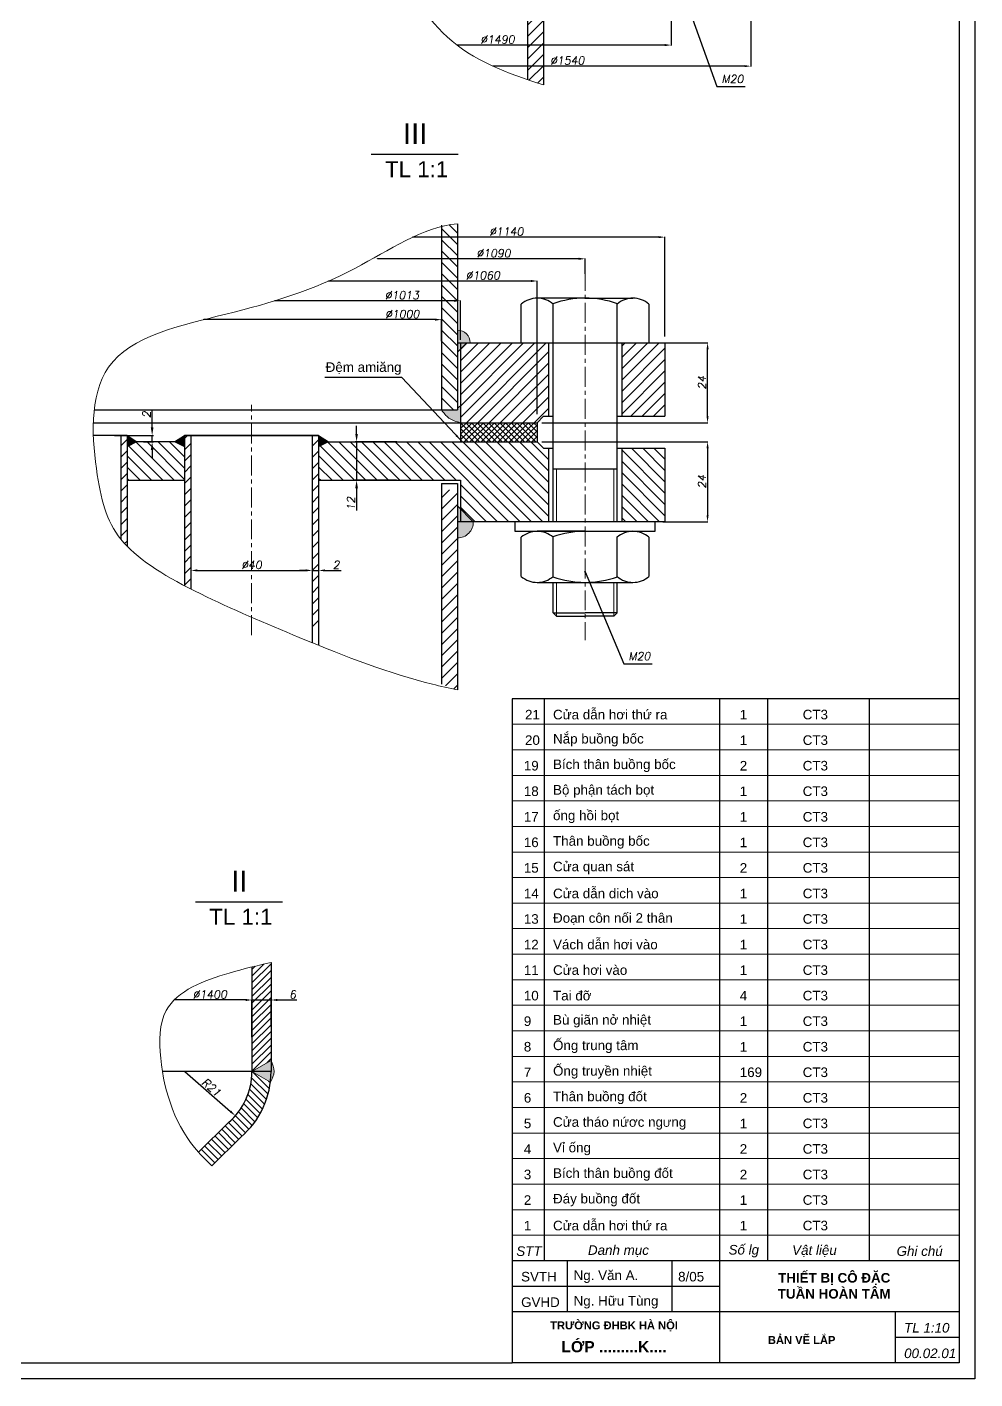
# Model space of a CAD drawing. Header units: inches. Extents: x 285 to 6225, y 0 to 8400.
# Drawn here: x 3255 to 6225, y 0 to 4233 of the extents above; entities that cross this region are included whole.
import ezdxf

# ---------------------------------------------------------------- set-up
doc = ezdxf.new("R2010")
doc.units = ezdxf.units.IN
doc.header["$LTSCALE"] = 50
doc.header["$MEASUREMENT"] = 0
doc.linetypes.add('CENTER', pattern=[2, 1.25, -0.25, 0.25, -0.25])
doc.layers.get('0').update_dxf_attribs({"plot": 0})
for name, color, linetype, lineweight in [('Dam', 2, 'Continuous', 30), ('kthuoc', 3, 'Continuous', 13), ('manh', 4, 'Continuous', 13), ('Net manh', 3, 'Continuous', 13), ('Tam', 1, 'CENTER', 13)]:
    doc.layers.add(name, color=color, linetype=linetype, lineweight=lineweight)
doc.styles.add('chu2.5', font='txt.shx', dxfattribs={"oblique": 10, "height": 25})
doc.styles.add('chu50', font='VnArial.TTF', dxfattribs={"height": 50})
doc.styles.add('chu65', font='VnArial.TTF', dxfattribs={"height": 65})
doc.dimstyles.new('Copy of kichthuoc2.5', dxfattribs={"dimtxt": 25, "dimasz": 25, "dimexe": 4, "dimexo": 0, "dimgap": 5, "dimtad": 1, "dimdec": 0, "dimzin": 0, "dimdsep": 46, "dimtxsty": 'chu2.5', "dimcen": 5, "dimclrd": 256, "dimclre": 256, "dimclrt": 256, "dimadec": 0, "dimazin": 0, "dimtfac": 1, "dimtdec": 0, "dimtmove": 0, "dimatfit": 0, "dimfxl": 1, "dimtolj": 1, "dimtzin": 0, "dimarcsym": 0})
doc.dimstyles.new('kichthuoc2.5', dxfattribs={"dimtxt": 25, "dimasz": 20, "dimexe": 1, "dimexo": 0, "dimgap": 5, "dimtad": 1, "dimtoh": 1, "dimdec": 0, "dimzin": 0, "dimdsep": 46, "dimtxsty": 'chu2.5', "dimcen": 5, "dimclrd": 256, "dimclre": 256, "dimclrt": 256, "dimadec": 0, "dimazin": 0, "dimtfac": 1, "dimtdec": 0, "dimtmove": 0, "dimatfit": 0, "dimfxl": 1, "dimtolj": 1, "dimtzin": 0, "dimarcsym": 0})
pattern_1 = [(45, (-45.742, -318.885), (-17.67767, 17.67767), [])]
pattern_2 = [(135, (-45.742, -318.885), (-17.67767, -17.67767), [])]

# ---------------------------------------------------------------- blocks, each defined once
blk = doc.blocks.new('*D43')
at = {"layer": 'DEFPOINTS', "color": 0}
for p in [(3749.6, 962.7), (3907.5, 824.2)]:
    blk.add_point(p, dxfattribs=at)
at = {"layer": 'kthuoc', "lineweight": -2}
blk.add_line((3749.6, 962.7), (3892.5, 837.4), dxfattribs=at)
at = {"layer": 'kthuoc'}
blk.add_solid([(3894.7, 839.9), (3890.3, 834.9), (3907.5, 824.2)], dxfattribs=at)
at = {"layer": 'kthuoc', "insert": (3832.6, 913.2), "char_height": 25, "attachment_point": 5, "rotation": 318.746, "style": 'chu2.5'}
blk.add_mtext('\\A1;R21', dxfattribs=at)
blk = doc.blocks.new('*D42')
at = {"layer": 'DEFPOINTS', "color": 0}
for p in [(3715.7, 1186.6), (3715.7, 1186.6), (3959.6, 1069.9)]:
    blk.add_point(p, dxfattribs=at)
at = {"layer": 'kthuoc', "lineweight": -2}
for p, q in [((3715.7, 1186.6), (3715.7, 1187.6)), ((3939.6, 1186.6), (3715.7, 1186.6)), ((3959.6, 1069.9), (3959.6, 1187.6))]:
    blk.add_line(p, q, dxfattribs=at)
at = {"layer": 'kthuoc'}
blk.add_solid([(3939.6, 1189.9), (3939.6, 1183.3), (3959.6, 1186.6)], dxfattribs=at)
at = {"layer": 'kthuoc', "insert": (3827.7, 1204.1), "char_height": 25, "attachment_point": 5, "style": 'chu2.5'}
blk.add_mtext('\\A1;%%c1400', dxfattribs=at)
blk = doc.blocks.new('_None')
blk = doc.blocks.new('*D41')
at = {"layer": 'DEFPOINTS', "color": 0}
for p in [(4019.6, 1186.6), (3959.6, 1114.4), (4019.6, 1103.7)]:
    blk.add_point(p, dxfattribs=at)
at = {"layer": 'kthuoc', "lineweight": -2}
for p, q in [((3939.6, 1186.6), (3919.6, 1186.6)), ((3959.6, 1114.4), (3959.6, 1187.6)), ((3959.6, 1186.6), (4019.6, 1186.6)), ((4019.6, 1103.7), (4019.6, 1187.6)), ((4039.6, 1186.6), (4100.6, 1186.6))]:
    blk.add_line(p, q, dxfattribs=at)
at = {"layer": 'kthuoc'}
for points in [[(3939.6, 1189.9), (3939.6, 1183.3), (3959.6, 1186.6)], [(4039.6, 1189.9), (4039.6, 1183.3), (4019.6, 1186.6)]]:
    blk.add_solid(points, dxfattribs=at)
at = {"layer": 'kthuoc', "insert": (4086.9, 1204.1), "char_height": 25, "attachment_point": 5, "style": 'chu2.5'}
blk.add_mtext('\\A1;6', dxfattribs=at)
blk = doc.blocks.new('*D47')
at = {"layer": 'DEFPOINTS', "color": 0}
for p in [(5247.3, 3244.2), (5387.1, 3244.2), (4867.3, 2994.2)]:
    blk.add_point(p, dxfattribs=at)
at = {"layer": 'kthuoc', "lineweight": -2}
for p, q in [((5247.3, 3244.2), (5388.1, 3244.2)), ((5387.1, 3014.2), (5387.1, 3224.2)), ((4867.3, 2994.2), (5388.1, 2994.2))]:
    blk.add_line(p, q, dxfattribs=at)
at = {"layer": 'kthuoc'}
for points in [[(5383.7, 3224.2), (5390.4, 3224.2), (5387.1, 3244.2)], [(5383.7, 3014.2), (5390.4, 3014.2), (5387.1, 2994.2)]]:
    blk.add_solid(points, dxfattribs=at)
at = {"layer": 'kthuoc', "insert": (5369.6, 3119.2), "char_height": 25, "attachment_point": 5, "rotation": 90, "style": 'chu2.5'}
blk.add_mtext('\\A1;24', dxfattribs=at)
blk = doc.blocks.new('*D48')
at = {"layer": 'DEFPOINTS', "color": 0}
for p in [(4148.3, 2550.1), (4168.3, 2551.6), (4168.3, 2531.6)]:
    blk.add_point(p, dxfattribs=at)
at = {"layer": 'kthuoc', "lineweight": -2}
for p, q in [((4148.3, 2550.1), (4148.3, 2530.6)), ((4168.3, 2551.6), (4168.3, 2530.6)), ((4128.3, 2531.6), (4108.3, 2531.6)), ((4148.3, 2531.6), (4168.3, 2531.6)), ((4188.3, 2531.6), (4238.6, 2531.6))]:
    blk.add_line(p, q, dxfattribs=at)
at = {"layer": 'kthuoc'}
for points in [[(4128.3, 2534.9), (4128.3, 2528.3), (4148.3, 2531.6)], [(4188.3, 2534.9), (4188.3, 2528.3), (4168.3, 2531.6)]]:
    blk.add_solid(points, dxfattribs=at)
at = {"layer": 'kthuoc', "insert": (4223.4, 2549.1), "char_height": 25, "attachment_point": 5, "style": 'chu2.5'}
blk.add_mtext('\\A1;2', dxfattribs=at)
blk = doc.blocks.new('*D49')
at = {"layer": 'DEFPOINTS', "color": 0}
for p in [(4413.4, 2934.2), (4287.4, 2814.2), (4412.4, 2814.2)]:
    blk.add_point(p, dxfattribs=at)
at = {"layer": 'kthuoc', "lineweight": -2}
for p, q in [((4287.4, 2959.2), (4287.4, 2984.2)), ((4413.4, 2934.2), (4283.4, 2934.2)), ((4287.4, 2934.2), (4287.4, 2814.2)), ((4412.4, 2814.2), (4283.4, 2814.2)), ((4287.4, 2789.2), (4287.4, 2719))]:
    blk.add_line(p, q, dxfattribs=at)
at = {"layer": 'kthuoc'}
for points in [[(4283.2, 2959.2), (4291.5, 2959.2), (4287.4, 2934.2)], [(4283.2, 2789.2), (4291.5, 2789.2), (4287.4, 2814.2)]]:
    blk.add_solid(points, dxfattribs=at)
at = {"layer": 'kthuoc', "insert": (4269.9, 2740.7), "char_height": 25, "attachment_point": 5, "rotation": 90, "style": 'chu2.5'}
blk.add_mtext('\\A1;12', dxfattribs=at)
blk = doc.blocks.new('*D57')
at = {"layer": 'DEFPOINTS', "color": 0}
for p in [(3529.4, 2954.2), (3619.5, 2934.2), (3646.9, 2934.2)]:
    blk.add_point(p, dxfattribs=at)
at = {"layer": 'kthuoc', "lineweight": -2}
for p, q in [((3646.9, 2979.2), (3646.9, 3034.5)), ((3529.4, 2954.2), (3650.9, 2954.2)), ((3619.5, 2934.2), (3650.9, 2934.2)), ((3646.9, 2934.2), (3646.9, 2954.2)), ((3646.9, 2909.2), (3646.9, 2884.2))]:
    blk.add_line(p, q, dxfattribs=at)
at = {"layer": 'kthuoc'}
for points in [[(3642.7, 2979.2), (3651, 2979.2), (3646.9, 2954.2)], [(3642.7, 2909.2), (3651, 2909.2), (3646.9, 2934.2)]]:
    blk.add_solid(points, dxfattribs=at)
at = {"layer": 'kthuoc', "insert": (3629.4, 3019.3), "char_height": 25, "attachment_point": 5, "rotation": 90, "style": 'chu2.5'}
blk.add_mtext('\\A1;2', dxfattribs=at)
blk = doc.blocks.new('*D50')
at = {"layer": 'DEFPOINTS', "color": 0}
for p in [(3768.3, 2667.6), (4148.3, 2642.6), (4148.3, 2531.6)]:
    blk.add_point(p, dxfattribs=at)
at = {"layer": 'kthuoc', "lineweight": -2}
for p, q in [((3768.3, 2667.6), (3768.3, 2530.6)), ((4148.3, 2642.6), (4148.3, 2530.6)), ((3788.3, 2531.6), (4128.3, 2531.6))]:
    blk.add_line(p, q, dxfattribs=at)
at = {"layer": 'kthuoc'}
for points in [[(3788.3, 2535), (3788.3, 2528.3), (3768.3, 2531.6)], [(4128.3, 2535), (4128.3, 2528.3), (4148.3, 2531.6)]]:
    blk.add_solid(points, dxfattribs=at)
at = {"layer": 'kthuoc', "insert": (3958.3, 2549.1), "char_height": 25, "attachment_point": 5, "style": 'chu2.5'}
blk.add_mtext('\\A1;%%c40', dxfattribs=at)
blk = doc.blocks.new('*D51')
at = {"layer": 'DEFPOINTS', "color": 0}
for p in [(4199.8, 3437.9), (4199.8, 3437.9), (4853.4, 3021.1)]:
    blk.add_point(p, dxfattribs=at)
at = {"layer": 'kthuoc', "lineweight": -2}
for p, q in [((4199.8, 3437.9), (4199.8, 3438.9)), ((4833.4, 3437.9), (4199.8, 3437.9)), ((4853.4, 3021.1), (4853.4, 3438.9))]:
    blk.add_line(p, q, dxfattribs=at)
at = {"layer": 'kthuoc'}
blk.add_solid([(4833.4, 3441.2), (4833.4, 3434.5), (4853.4, 3437.9)], dxfattribs=at)
at = {"layer": 'kthuoc', "insert": (4683, 3455.4), "char_height": 25, "attachment_point": 5, "style": 'chu2.5'}
blk.add_mtext('\\A1;{\\Ftxt.shx|c1;%%c}1060', dxfattribs=at)
blk = doc.blocks.new('*D52')
at = {"layer": 'DEFPOINTS', "color": 0}
for p in [(4867.3, 2934.2), (5247.3, 2684.2), (5387.1, 2684.2)]:
    blk.add_point(p, dxfattribs=at)
at = {"layer": 'kthuoc', "lineweight": -2}
for p, q in [((4867.3, 2934.2), (5388.1, 2934.2)), ((5387.1, 2914.2), (5387.1, 2704.2)), ((5247.3, 2684.2), (5388.1, 2684.2))]:
    blk.add_line(p, q, dxfattribs=at)
at = {"layer": 'kthuoc'}
for points in [[(5383.7, 2914.2), (5390.4, 2914.2), (5387.1, 2934.2)], [(5383.7, 2704.2), (5390.4, 2704.2), (5387.1, 2684.2)]]:
    blk.add_solid(points, dxfattribs=at)
at = {"layer": 'kthuoc', "insert": (5369.6, 2809.2), "char_height": 25, "attachment_point": 5, "rotation": 90, "style": 'chu2.5'}
blk.add_mtext('\\A1;24', dxfattribs=at)
blk = doc.blocks.new('*D53')
at = {"layer": 'DEFPOINTS', "color": 0}
for p in [(4463.7, 3575.3), (4463.7, 3575.3), (5253.4, 3264.2)]:
    blk.add_point(p, dxfattribs=at)
at = {"layer": 'kthuoc', "lineweight": -2}
for p, q in [((4463.7, 3575.3), (4463.7, 3576.3)), ((5233.4, 3575.3), (4463.7, 3575.3)), ((5253.4, 3264.2), (5253.4, 3576.3))]:
    blk.add_line(p, q, dxfattribs=at)
at = {"layer": 'kthuoc'}
blk.add_solid([(5233.4, 3578.6), (5233.4, 3572), (5253.4, 3575.3)], dxfattribs=at)
at = {"layer": 'kthuoc', "insert": (4756.7, 3592.8), "char_height": 25, "attachment_point": 5, "style": 'chu2.5'}
blk.add_mtext('\\A1;{\\Ftxt.shx|c1;%%c}1140', dxfattribs=at)
blk = doc.blocks.new('*D54')
at = {"layer": 'DEFPOINTS', "color": 0}
for p in [(4352.8, 3507.4), (4352.8, 3507.4), (5003.4, 3460.2)]:
    blk.add_point(p, dxfattribs=at)
at = {"layer": 'kthuoc', "lineweight": -2}
for p, q in [((4352.8, 3507.4), (4352.8, 3508.4)), ((4983.4, 3507.4), (4352.8, 3507.4)), ((5003.4, 3460.2), (5003.4, 3508.4))]:
    blk.add_line(p, q, dxfattribs=at)
at = {"layer": 'kthuoc'}
blk.add_solid([(4983.4, 3510.8), (4983.4, 3504.1), (5003.4, 3507.4)], dxfattribs=at)
at = {"layer": 'kthuoc', "insert": (4716.7, 3524.9), "char_height": 25, "attachment_point": 5, "style": 'chu2.5'}
blk.add_mtext('\\A1;{\\Ftxt.shx|c1;%%c}1090', dxfattribs=at)
blk = doc.blocks.new('*D55')
at = {"layer": 'DEFPOINTS', "color": 0}
for p in [(4031.7, 3375.9), (4031.7, 3375.9), (4613, 3254.2)]:
    blk.add_point(p, dxfattribs=at)
at = {"layer": 'kthuoc', "lineweight": -2}
for p, q in [((4031.7, 3375.9), (4031.7, 3376.9)), ((4593, 3375.9), (4031.7, 3375.9)), ((4613, 3254.2), (4613, 3376.9))]:
    blk.add_line(p, q, dxfattribs=at)
at = {"layer": 'kthuoc'}
blk.add_solid([(4593, 3379.2), (4593, 3372.5), (4613, 3375.9)], dxfattribs=at)
at = {"layer": 'kthuoc', "insert": (4429.7, 3393.4), "char_height": 25, "attachment_point": 5, "style": 'chu2.5'}
blk.add_mtext('\\A1;{\\Ftxt.shx|c1;%%c}1013', dxfattribs=at)
blk = doc.blocks.new('*D56')
at = {"layer": 'DEFPOINTS', "color": 0}
for p in [(3808.4, 3316.9), (3808.4, 3316.9), (4553.4, 3249.1)]:
    blk.add_point(p, dxfattribs=at)
at = {"layer": 'kthuoc', "lineweight": -2}
for p, q in [((3808.4, 3316.9), (3808.4, 3317.9)), ((4533.4, 3316.9), (3808.4, 3316.9)), ((4553.4, 3249.1), (4553.4, 3317.9))]:
    blk.add_line(p, q, dxfattribs=at)
at = {"layer": 'kthuoc'}
blk.add_solid([(4533.4, 3320.2), (4533.4, 3313.6), (4553.4, 3316.9)], dxfattribs=at)
at = {"layer": 'kthuoc', "insert": (4430.7, 3334.4), "char_height": 25, "attachment_point": 5, "style": 'chu2.5'}
blk.add_mtext('\\A1;{\\Ftxt.shx|c1;%%c}1000', dxfattribs=at)
blk = doc.blocks.new('*D67')
at = {"layer": 'DEFPOINTS', "color": 0}
for p in [(5522.9, 4628.3), (4714.5, 4110.7), (4714.5, 4110.7)]:
    blk.add_point(p, dxfattribs=at)
at = {"layer": 'kthuoc', "lineweight": -2}
for p, q in [((5522.9, 4628.3), (5522.9, 4109.7)), ((4714.5, 4110.7), (4714.5, 4111.7)), ((5502.9, 4110.7), (4714.5, 4110.7))]:
    blk.add_line(p, q, dxfattribs=at)
at = {"layer": 'kthuoc'}
blk.add_solid([(5502.9, 4114), (5502.9, 4107.4), (5522.9, 4110.7)], dxfattribs=at)
at = {"layer": 'kthuoc', "insert": (4947.6, 4128.2), "char_height": 25, "attachment_point": 5, "style": 'chu2.5'}
blk.add_mtext('\\A1;%%c1540', dxfattribs=at)
blk = doc.blocks.new('*D66')
at = {"layer": 'DEFPOINTS', "color": 0}
for p in [(5272.9, 4377.1), (4602.1, 4176.6), (4602.1, 4176.6)]:
    blk.add_point(p, dxfattribs=at)
at = {"layer": 'kthuoc', "lineweight": -2}
for p, q in [((5272.9, 4377.1), (5272.9, 4175.6)), ((4602.1, 4176.6), (4602.1, 4175.6)), ((5252.9, 4176.6), (4602.1, 4176.6))]:
    blk.add_line(p, q, dxfattribs=at)
at = {"layer": 'kthuoc'}
blk.add_solid([(5252.9, 4180), (5252.9, 4173.3), (5272.9, 4176.6)], dxfattribs=at)
at = {"layer": 'kthuoc', "insert": (4729.1, 4194.1), "char_height": 25, "attachment_point": 5, "style": 'chu2.5'}
blk.add_mtext('\\A1;{\\Ftxt.shx|c1;%%c}1490', dxfattribs=at)

msp = doc.modelspace()

# ---------------------------------------------------------------- hatches: boundary and pattern name
at = {"layer": 'kthuoc'}
h = msp.add_hatch(dxfattribs=at)
h.set_pattern_fill('ANSI31', color=256, scale=200, style=0)
h.set_pattern_definition([(45, (-4905.589, -186.43), (-17.67767, 17.67767), [])])
edge = h.paths.add_edge_path()
edge.add_line((4872.9, 4908.3), (4822.9, 4908.3))
edge.add_line((4822.9, 4908.3), (4822.9, 4068.1))
edge.add_spline(control_points=[(4822.9, 4068.1), (4839.4, 4062.5), (4856.1, 4057.1), (4872.9, 4051.8)], knot_values=[1942.848161, 1942.848161, 1942.848161, 1942.848161, 1993.374157, 1993.374157, 1993.374157, 1993.374157], degree=3, periodic=0)
edge.add_line((4872.9, 4051.8), (4872.9, 4908.3))
h = msp.add_hatch(dxfattribs=at)
h.set_pattern_fill('ANSI31', color=256, scale=200, angle=90, style=0)
h.set_pattern_definition(pattern_2)
edge = h.paths.add_edge_path()
edge.add_line((4553.4, 3034.2), (4603.4, 3034.2))
edge.add_line((4603.4, 3034.2), (4603.4, 3617.4))
edge.add_spline(control_points=[(4603.4, 3617.4), (4586.7, 3615.9), (4570, 3612.8), (4553.4, 3608.5)], knot_values=[2879.187716, 2879.187716, 2879.187716, 2879.187716, 2928.938531, 2928.938531, 2928.938531, 2928.938531], degree=3, periodic=0)
edge.add_line((4553.4, 3608.5), (4553.4, 3034.2))
h = msp.add_hatch(color=256, dxfattribs=at)
h.paths.add_polyline_path([(4613, 3244.2), (4613, 3224.9), (4633, 3244.2)])
h.paths.add_polyline_path([(4613, 3244.2), (4603.4, 3244.2), (4603.4, 3215.5), (4613, 3224.9)])
h.paths.add_polyline_path([(4643.4, 3244.2, 0.414214), (4603.4, 3284.2), (4603.4, 3244.2)])
h = msp.add_hatch(dxfattribs=at)
h.set_pattern_fill('ANSI31', color=256, scale=200, style=0)
h.set_pattern_definition([(45, (-2846.863, -1974.019), (-17.67767, 17.67767), [])])
h.paths.add_polyline_path([(4853.4, 2994.2), (4873.4, 3014.2), (4888.4, 3014.2), (4888.4, 3244.2), (4633, 3244.2), (4613, 3224.9), (4613, 2994.2)])
h.paths.add_polyline_path([(5118.4, 3014.2), (5253.4, 3014.2), (5253.4, 3244.2), (5118.4, 3244.2)])
h = msp.add_hatch(color=256, dxfattribs=at)
edge = h.paths.add_edge_path()
edge.add_line((4613, 3047.3), (4603.4, 3039.5))
edge.add_line((4603.4, 3039.5), (4603.4, 3034.2))
edge.add_line((4603.4, 3034.2), (4553.4, 3034.2))
edge.add_spline(control_points=[(4553.4, 3034.2), (4560.3, 3024.8), (4575.4, 3004.5), (4599.9, 2997.8), (4613, 2994.2)], knot_values=[0, 0, 0, 0, 34.094787, 73.730614, 73.730614, 73.730614, 73.730614], degree=3, periodic=0)
edge.add_line((4613, 2994.2), (4613, 3047.3))
h = msp.add_hatch(dxfattribs=at)
h.set_pattern_fill('ANSI37', color=256, scale=100, angle=90, style=0)
h.set_pattern_definition([(135, (-2846.863, -1974.019), (-8.838835, -8.838835), []), (225, (-2846.863, -1974.019), (8.838835, -8.838835), [])])
h.paths.add_polyline_path([(4853.4, 2934.2), (4853.4, 2994.2), (4613, 2994.2), (4613, 2934.2)])
h = msp.add_hatch(dxfattribs=at)
h.set_pattern_fill('ANSI31', color=256, scale=200, style=0)
h.set_pattern_definition(pattern_1)
edge = h.paths.add_edge_path()
edge.add_line((3568.3, 2954.2), (3548.3, 2954.2))
edge.add_line((3548.3, 2954.2), (3548.3, 2630.2))
edge.add_spline(control_points=[(3548.3, 2630.2), (3551.4, 2626.2), (3557.8, 2618.5), (3564.8, 2611), (3568.3, 2607.4)], knot_values=[1084.948498, 1084.948498, 1084.948498, 1084.948498, 1106.621735, 1126.841571, 1126.841571, 1126.841571, 1126.841571], degree=3, periodic=0)
edge.add_line((3568.3, 2607.4), (3568.3, 2954.2))
h = msp.add_hatch(color=256, dxfattribs=at)
h.paths.add_polyline_path([(3568.3, 2954.2), (3568.3, 2934.2), (3599.4, 2934.2)])
h.paths.add_polyline_path([(3599.4, 2934.2), (3568.3, 2934.2), (3568.3, 2918.9)])
h = msp.add_hatch(dxfattribs=at)
h.set_pattern_fill('ANSI31', color=256, scale=200, angle=90, style=0)
h.set_pattern_definition(pattern_2)
h.paths.add_polyline_path([(3568.3, 2934.2), (3568.3, 2814.2), (3748.3, 2814.2), (3748.3, 2934.2)])
h.paths.add_polyline_path([(4183.4, 2934.2), (4168.3, 2934.2), (4168.3, 2814.2), (4613, 2814.2), (4613, 2724.2), (4653, 2684.2), (4888.4, 2684.2), (4888.4, 2914.2), (4873.4, 2914.2), (4853.4, 2934.2)])
h = msp.add_hatch(color=256, dxfattribs=at)
h.paths.add_polyline_path([(3748.3, 2954.2), (3748.3, 2934.2), (3717.1, 2934.2)])
h.paths.add_polyline_path([(3717.1, 2934.2), (3748.3, 2934.2), (3748.3, 2918.9)])
h = msp.add_hatch(dxfattribs=at)
h.set_pattern_fill('ANSI31', color=256, scale=200, style=0)
h.set_pattern_definition(pattern_1)
edge = h.paths.add_edge_path()
edge.add_line((3768.3, 2954.2), (3748.3, 2954.2))
edge.add_line((3748.3, 2954.2), (3748.3, 2483.8))
edge.add_spline(control_points=[(3748.3, 2483.8), (3754.8, 2480.3), (3761.5, 2476.9), (3768.3, 2473.4)], knot_values=[816.026543, 816.026543, 816.026543, 816.026543, 837.484955, 837.484955, 837.484955, 837.484955], degree=3, periodic=0)
edge.add_line((3768.3, 2473.4), (3768.3, 2954.2))
h = msp.add_hatch(dxfattribs=at)
h.set_pattern_fill('ANSI31', color=256, scale=200, style=0)
h.set_pattern_definition(pattern_1)
h.paths.add_polyline_path([(4168.3, 2954.2), (4148.3, 2954.2), (4148.3, 2349.6, 0.011191), (4168.3, 2358.6)])
h = msp.add_hatch(color=256, dxfattribs=at)
h.paths.add_polyline_path([(4168.3, 2954.2), (4168.3, 2934.2), (4199.4, 2934.2)])
h.paths.add_polyline_path([(4199.4, 2934.2), (4168.3, 2934.2), (4168.3, 2918.9)])
h = msp.add_hatch(dxfattribs=at)
h.set_pattern_fill('ANSI31', color=256, scale=200, angle=90, style=0)
h.set_pattern_definition([(135, (-2846.863, -298.225), (-17.67767, -17.67767), [])])
h.paths.add_polyline_path([(5253.4, 2914.2), (5118.4, 2914.2), (5118.4, 2684.2), (5233.4, 2684.2), (5253.4, 2684.2)])
h = msp.add_hatch(dxfattribs=at)
h.set_pattern_fill('ANSI31', color=256, scale=200, style=0)
h.set_pattern_definition([(45, (-5263.934, -376.36), (-17.67767, 17.67767), [])])
edge = h.paths.add_edge_path()
edge.add_line((4603.4, 2784.2), (4553.4, 2784.2))
edge.add_line((4553.4, 2784.2), (4553.4, 2175.6))
edge.add_spline(control_points=[(4553.4, 2175.6), (4569, 2168), (4585.8, 2162.2), (4603.4, 2157.6)], knot_values=[1508.652346, 1508.652346, 1508.652346, 1508.652346, 1563.691135, 1563.691135, 1563.691135, 1563.691135], degree=3, periodic=0)
edge.add_line((4603.4, 2157.6), (4603.4, 2784.2))
h.paths.add_polyline_path([(4568, 2365.9), (4680.5, 2365.9), (4680.5, 2328.4), (4568, 2328.4)], flags=9)
h = msp.add_hatch(color=256, dxfattribs=at)
h.paths.add_polyline_path([(4603.4, 2684.2), (4603.4, 2633.4, 0.420337), (4653, 2684.2)])
h.paths.add_polyline_path([(4603.4, 2684.2), (4653, 2684.2), (4603.4, 2733.9)])
h = msp.add_hatch(dxfattribs=at)
h.set_pattern_fill('ANSI31', color=256, scale=120, style=0)
h.set_pattern_definition([(45, (-3497.34, -5410.855), (-10.606602, 10.606602), [])])
edge = h.paths.add_edge_path()
edge.add_line((3959.6, 962.7), (4019.6, 997.3))
edge.add_line((4019.6, 997.3), (4019.6, 1304.4))
edge.add_spline(control_points=[(4019.6, 1304.4), (3999.8, 1299.9), (3979.9, 1295.2), (3959.6, 1290.1)], knot_values=[828.635396, 828.635396, 828.635396, 828.635396, 890.994071, 890.994071, 890.994071, 890.994071], degree=3, periodic=0)
edge.add_line((3959.6, 1290.1), (3959.6, 962.7))
h = msp.add_hatch(color=256, dxfattribs=at)
h.paths.add_polyline_path([(4019.6, 962.7), (4019.6, 997.3), (3959.6, 962.7)])
h.paths.add_polyline_path([(4017.5, 929.2, 0.031053), (4019.6, 962.7), (3959.6, 962.7)])
edge = h.paths.add_edge_path()
edge.add_spline(control_points=[(4017.5, 929.2), (4023, 940.3), (4034.1, 962.7), (4024.5, 985.7), (4019.6, 997.3)], knot_values=[0, 0, 0, 0, 35.317919, 71.180938, 71.180938, 71.180938, 71.180938], degree=3, periodic=0)
edge.add_line((4019.6, 997.3), (4019.6, 962.7))
edge.add_arc((3749.6, 962.7), 270, 352.8854, 360, ccw=False)
h = msp.add_hatch(dxfattribs=at)
h.set_pattern_fill('ANSI31', color=256, scale=120, angle=90, style=0)
h.set_pattern_definition([(135, (-3497.34, -5410.855), (-10.606602, -10.606602), [])])
edge = h.paths.add_edge_path()
edge.add_line((4017.5, 929.2), (3959.6, 962.7))
edge.add_arc((3749.6, 962.7), 210, -49.5454, 0, ccw=False)
edge.add_line((3885.9, 802.9), (3792.3, 709.8))
edge.add_spline(control_points=[(3792.3, 709.8), (3805.5, 695.1), (3820, 681.3), (3834.4, 667.4)], knot_values=[0, 0, 0, 0, 59.765098, 59.765098, 59.765098, 59.765098], degree=3, periodic=0)
edge.add_line((3834.4, 667.4), (3924.8, 757.2))
edge.add_arc((3749.6, 962.7), 270, 310.4546, 352.8854)

# ---------------------------------------------------------------- linework, layer by layer
msp.add_lwpolyline([(284.9, 0), (284.9, 8400), (6224.9, 8400), (6224.9, 0), (284.9, 0)], close=True)
at = {"layer": 'Dam'}
for p, q in [((6174.9, 8350), (6174.9, 50)), ((4822.9, 4908.3), (4822.9, 4068.1)), ((4872.9, 4908.3), (4872.9, 4051.8)), ((4332.8, 3834.9), (4605.4, 3834.9)), ((4346.8, 3834.9), (4487.7, 3834.9)), ((4553.4, 3612.6), (4553.4, 3034.2)), ((4603.4, 3617.4), (4603.4, 3034.2)), ((4803.4, 3244.2), (4803.4, 3365.5)), ((5003.4, 3384.2), (4853.4, 3384.2)), ((4903.4, 3244.2), (4903.4, 3367)), ((5003.4, 3384.2), (5153.4, 3384.2)), ((5103.4, 3244.2), (5103.4, 3367)), ((5203.4, 3365.5), (5203.4, 3244.2)), ((4603.4, 3244.2), (5253.4, 3244.2)), ((4633, 3244.2), (4603.4, 3215.5)), ((4613, 3244.2), (4613, 2934.2)), ((4888.4, 3244.2), (4888.4, 3014.2)), ((4903.4, 2684.2), (4903.4, 3244.2)), ((5103.4, 2684.2), (5103.4, 3244.2)), ((5118.4, 3244.2), (5118.4, 3014.2)), ((5253.4, 3244.2), (5253.4, 3014.2)), ((3465.6, 3034.2), (4603.4, 3034.2)), ((4853.4, 2994.2), (4873.4, 3014.2)), ((4873.4, 3014.2), (4903.4, 3014.2)), ((5103.4, 3014.2), (5253.4, 3014.2)), ((3462.8, 2994.2), (4408.1, 2994.2)), ((4194, 2994.2), (4853.4, 2994.2)), ((4853.4, 2994.2), (4853.4, 2934.2)), ((3568.3, 2954.2), (3462.5, 2954.2)), ((3548.3, 2954.2), (3548.3, 2630.2)), ((3568.3, 2954.2), (3568.3, 2607.4)), ((3748.3, 2934.2), (3568.3, 2934.2)), ((4168.3, 2954.2), (3748.3, 2954.2)), ((3748.3, 2954.2), (3748.3, 2483.8)), ((3748.3, 2954.2), (4168.3, 2954.2)), ((3768.3, 2954.2), (3768.3, 2473.4)), ((4148.3, 2954.2), (4148.3, 2305.4)), ((4168.3, 2954.2), (4168.3, 2297.2)), ((4168.3, 2954.2), (4168.3, 2358.6)), ((4168.3, 2934.2), (4348.3, 2934.2)), ((4183.4, 2934.2), (4853.4, 2934.2)), ((4853.4, 2934.2), (4873.4, 2914.2)), ((4873.4, 2914.2), (4903.4, 2914.2)), ((4888.4, 2914.2), (4888.4, 2684.2)), ((5103.4, 2914.2), (5253.4, 2914.2)), ((5118.4, 2914.2), (5118.4, 2684.2)), ((5253.4, 2914.2), (5253.4, 2684.2)), ((5103.4, 2848.7), (4903.4, 2848.7)), ((3568.3, 2814.2), (3748.3, 2814.2)), ((4168.3, 2814.2), (4613, 2814.2)), ((4553.4, 2804.2), (4603.4, 2804.2)), ((4553.4, 2804.2), (4553.4, 2175.6)), ((4603.4, 2804.2), (4603.4, 2157.6)), ((4613, 2814.2), (4613, 2684.8)), ((4653, 2684.2), (4603.4, 2733.9)), ((5253.4, 2684.2), (4603.4, 2684.2)), ((4803.4, 2512.8), (4803.4, 2635.5)), ((5003.4, 2654.2), (4853.4, 2654.2)), ((4903.4, 2511.3), (4903.4, 2637)), ((5003.4, 2654.2), (5153.4, 2654.2)), ((5103.4, 2511.3), (5103.4, 2637)), ((5203.4, 2635.5), (5203.4, 2512.8)), ((4853.4, 2494.2), (5153.4, 2494.2)), ((4903.4, 2398.7), (4903.4, 2494.2)), ((5103.4, 2398.7), (5103.4, 2494.2)), ((4903.4, 2398.7), (4913.4, 2388.7)), ((4903.4, 2398.7), (5003.4, 2398.7)), ((4913.4, 2388.7), (5003.4, 2388.7)), ((5103.4, 2398.7), (5003.4, 2398.7)), ((5093.4, 2388.7), (5003.4, 2388.7)), ((5103.4, 2398.7), (5093.4, 2388.7)), ((4774.9, 2130), (4774.9, 50)), ((6174.9, 2130), (4774.9, 2130)), ((4874.9, 2130), (4874.9, 370)), ((5424.9, 2130), (5424.9, 50)), ((5574.9, 2130), (5574.9, 370)), ((5892.9, 2130), (5892.9, 370)), ((3782.2, 1494.2), (4054.8, 1494.2)), ((3796.2, 1494.2), (3937.1, 1494.2)), ((3959.6, 1290.1), (3959.6, 962.7)), ((4019.6, 1304.4), (4019.6, 962.7)), ((3959.6, 1128.3), (3959.6, 962.7)), ((4019.6, 962.7), (3679.2, 962.7)), ((3792.3, 709.8), (3885.9, 802.9)), ((3834.4, 667.4), (3924.8, 757.2)), ((6174.9, 370), (4774.9, 370)), ((4947.4, 370), (4947.4, 210)), ((5274.9, 370), (5274.9, 210)), ((5424.9, 290), (4774.9, 290)), ((6174.9, 210), (4774.9, 210)), ((5974.9, 210), (5974.9, 50)), ((6174.9, 130), (5974.9, 130)), ((534.9, 50), (4774.9, 50)), ((6174.9, 50), (4774.9, 50))]:
    msp.add_line(p, q, dxfattribs=at)
msp.add_lwpolyline([(5253.4, 2684.2), (4783.4, 2684.2), (4783.4, 2654.2), (5223.4, 2654.2), (5223.4, 2684.2)], dxfattribs=at)
for centre, radius, start, end in [((4853.4, 3307.8), 76.4, 90, 130.8824), ((4853.4, 3307.8), 76.4, 49.1176, 90), ((5003.4, 3084.2), 300, 90, 109.7203), ((5003.4, 3084.2), 300, 70.2797, 90), ((5153.4, 3307.8), 76.4, 90, 130.8824), ((5153.4, 3307.8), 76.4, 49.1176, 90), ((4853.4, 2577.8), 76.4, 90, 130.8824), ((4853.4, 2577.8), 76.4, 49.1176, 90), ((5003.4, 2354.2), 300, 90, 109.7203), ((5153.4, 2577.8), 76.4, 90, 130.8824), ((5153.4, 2577.8), 76.4, 49.1176, 90), ((4853.4, 2570.6), 76.4, 229.1176, 270), ((4853.4, 2570.6), 76.4, 270, 310.8824), ((5003.4, 2794.2), 300, 250.2797, 270), ((5003.4, 2794.2), 300, 270, 289.7203), ((5153.4, 2570.6), 76.4, 229.1176, 270), ((5153.4, 2570.6), 76.4, 270, 310.8824), ((3749.6, 962.7), 210, 310.4546, 0), ((3749.6, 962.7), 270, 310.4546, 0)]:
    msp.add_arc(centre, radius, start, end, dxfattribs=at)
at = {"layer": 'kthuoc'}
for p, q in [((4603.4, 3039.5), (4613, 3047.3)), ((3568.3, 2954.2), (3599.4, 2934.2)), ((3599.4, 2934.2), (3568.3, 2918.9)), ((3748.3, 2954.2), (3717.1, 2934.2)), ((3717.1, 2934.2), (3748.3, 2918.9)), ((4168.3, 2954.2), (4199.4, 2934.2)), ((4199.4, 2934.2), (4168.3, 2918.9)), ((6174.9, 2050), (4774.9, 2050)), ((6174.9, 2050), (4774.9, 2050)), ((6174.9, 1970), (4774.9, 1970)), ((6174.9, 1970), (4774.9, 1970)), ((6174.9, 1890), (4774.9, 1890)), ((6174.9, 1810), (4774.9, 1810)), ((6174.9, 1730), (4774.9, 1730)), ((6174.9, 1650), (4774.9, 1650)), ((6174.9, 1570), (4774.9, 1570)), ((6174.9, 1490), (4774.9, 1490)), ((6174.9, 1410), (4774.9, 1410)), ((6174.9, 1330), (4774.9, 1330)), ((6174.9, 1250), (4774.9, 1250)), ((6174.9, 1170), (4774.9, 1170)), ((6174.9, 1090), (4774.9, 1090)), ((3959.6, 962.7), (4019.6, 997.3)), ((6174.9, 1010), (4774.9, 1010)), ((3959.6, 962.7), (4017.5, 929.2)), ((6174.9, 930), (4774.9, 930)), ((6174.9, 850), (4774.9, 850)), ((6174.9, 770), (4774.9, 770)), ((6174.9, 690), (4774.9, 690)), ((6174.9, 610), (4774.9, 610)), ((6174.9, 530), (4774.9, 530)), ((6174.9, 450), (4774.9, 450))]:
    msp.add_line(p, q, dxfattribs=at)
for centre, radius, start, end in [((4603.4, 3244.2), 40, 0, 90), ((4603.4, 2683.1), 49.7, 270, 1.1952)]:
    msp.add_arc(centre, radius, start, end, dxfattribs=at)
for points, knots in [([(4872.9, 5492.8), (4764.3, 5438), (4564.1, 5332.8), (4228.5, 5019.1), (4345.5, 4550.7), (4549.6, 4168.8), (4759.6, 4087.3), (4872.9, 4051.8)], [44.515052, 44.515052, 44.515052, 44.515052, 412.576601, 727.167462, 1329.722146, 1652.937872, 1993.374157, 1993.374157, 1993.374157, 1993.374157]), ([(4603.4, 2157.6), (4577.2, 2163.3), (4415, 2198.6), (4167.4, 2295.4), (3768.3, 2465), (3527.2, 2609.5), (3467.6, 2814.1), (3436.4, 3236.7), (3901, 3333.2), (4248, 3437.2), (4494.7, 3607.3), (4603.4, 3617.4)], [0, 0, 0, 0, 80.395125, 498.225283, 783.984711, 1105.168333, 1419.6092, 1784.562578, 2186.921448, 2605.185303, 2928.938531, 2928.938531, 2928.938531, 2928.938531]), ([(3834.4, 667.4), (3820, 681.3), (3728.8, 768.5), (3667.6, 941.5), (3669.3, 1196.4), (3859.9, 1266.1), (3977.1, 1294.7), (4019.6, 1304.4)], [0, 0, 0, 0, 59.765098, 377.35796, 527.772264, 757.055101, 890.994071, 890.994071, 890.994071, 890.994071])]:
    msp.add_open_spline(points, degree=3, knots=knots, dxfattribs=at)
for points in [[(4553.4, 3034.2), (4576.3, 3008.9), (4613, 2994.2)], [(4019.6, 997.3), (4028.9, 962.7), (4017.5, 929.2)]]:
    msp.add_spline(points, degree=3, dxfattribs=at)
at = {"layer": 'manh', "linetype": 'ByBlock'}
for p, q in [((4913.4, 2684.2), (4913.4, 2848.7)), ((5093.4, 2684.2), (5093.4, 2848.7)), ((4913.4, 2388.7), (4913.4, 2494.2)), ((5093.4, 2388.7), (5093.4, 2494.2))]:
    msp.add_line(p, q, dxfattribs=at)
at = {"layer": 'Tam', "linetype": 'CENTER'}
msp.add_line((5003.4, 3469.3), (5003.4, 2313.5), dxfattribs=at)
at = {"layer": 'Tam'}
msp.add_line((3958.3, 2329.1), (3958.3, 3049.8), dxfattribs=at)

# ---------------------------------------------------------------- texts
at = {"layer": 'kthuoc', "char_height": 25, "width": 87.959, "attachment_point": 1, "style": 'chu2.5'}
for insert in [(5431.1, 4083), (5139.4, 2275.7)]:
    msp.add_mtext('M20', dxfattribs=dict(at, insert=insert))
at = {"layer": 'manh'}
for s, insert, char_height, width, attachment_point in [('{\\f.VnArial|b0|i0|c0|p34;§Öm ami¨ng}', (4190.6, 3163.7), 30, 377.592, 4), ('{\\f.VnArial|b0|i0|c0|p34;21}', (4815.1, 2080.1), 30, 187.104, 4), ('{\\f.VnArial|b0|i0|c0|p34;Cöa dÉn h¬i thø ra}', (4902.9, 2080.1), 30, 605.067, 4), ('{\\f.VnArial|b0|i0|c0|p34;1}', (5487.9, 2080.1), 30, 187.104, 4), ('{\\f.VnArial|b0|i0|c0|p34;CT3}', (5685.2, 2080.1), 30, 187.104, 4), ('{\\f.VnArial|b0|i0|c0|p34;20}', (4815.1, 2000.1), 30, 187.104, 4), ('{\\f.VnArial|b0|i0|c0|p34;N¾p buång bèc}', (4902.9, 2000.1), 30, 605.067, 4), ('{\\f.VnArial|b0|i0|c0|p34;1}', (5487.9, 2000.1), 30, 187.104, 4), ('{\\f.VnArial|b0|i0|c0|p34;CT3}', (5685.2, 2000.1), 30, 187.104, 4), ('{\\f.VnArial|b0|i0|c0|p34;19}', (4811.4, 1920.1), 30, 187.104, 4), ('{\\f.VnArial|b0|i0|c0|p34;BÝch th©n buång bèc}', (4902.9, 1920.1), 30, 393.529, 4), ('{\\f.VnArial|b0|i0|c0|p34;2}', (5487.9, 1920.1), 30, 187.104, 4), ('{\\f.VnArial|b0|i0|c0|p34;CT3}', (5685.2, 1920.1), 30, 187.104, 4), ('{\\f.VnArial|b0|i0|c0|p34;18}', (4811.4, 1840.1), 30, 187.104, 4), ('{\\f.VnArial|b0|i0|c0|p34;Bé phËn t¸ch bät}', (4902.9, 1840.1), 30, 525.571, 4), ('{\\f.VnArial|b0|i0|c0|p34;1}', (5487.9, 1840.1), 30, 187.104, 4), ('{\\f.VnArial|b0|i0|c0|p34;CT3}', (5685.2, 1840.1), 30, 187.104, 4), ('{\\f.VnArial|b0|i0|c0|p34;èng håi bät}', (4902.9, 1760.1), 30, 525.069, 4), ('{\\f.VnArial|b0|i0|c0|p34;17}', (4811.4, 1760.1), 30, 187.104, 4), ('{\\f.VnArial|b0|i0|c0|p34;1}', (5487.9, 1760.1), 30, 187.104, 4), ('{\\f.VnArial|b0|i0|c0|p34;CT3}', (5685.2, 1760.1), 30, 187.104, 4), ('{\\f.VnArial|b0|i0|c0|p34;16}', (4811.4, 1680.1), 30, 187.104, 4), ('{\\f.VnArial|b0|i0|c0|p34;Th©n buång bèc}', (4902.9, 1680.1), 30, 607, 4), ('{\\f.VnArial|b0|i0|c0|p34;1}', (5487.9, 1680.1), 30, 187.104, 4), ('{\\f.VnArial|b0|i0|c0|p34;CT3}', (5685.2, 1680.1), 30, 187.104, 4), ('{\\f.VnArial|b0|i0|c0|p34;15}', (4811.4, 1600.1), 30, 187.104, 4), ('{\\f.VnArial|b0|i0|c0|p34;Cöa quan s¸t}', (4902.9, 1600.1), 30, 491.789, 4), ('{\\f.VnArial|b0|i0|c0|p34;2}', (5487.9, 1600.1), 30, 187.104, 4), ('{\\f.VnArial|b0|i0|c0|p34;CT3}', (5685.2, 1600.1), 30, 187.104, 4), ('{\\f.VnArial|b0|i0|c0|p34;14}', (4811.4, 1520.1), 30, 187.104, 4), ('{\\f.VnArial|b0|i0|c0|p34;Cöa dÉn dich vµo}', (4902.9, 1520.1), 30, 491.789, 4), ('{\\f.VnArial|b0|i0|c0|p34;1}', (5487.9, 1520.1), 30, 187.104, 4), ('{\\f.VnArial|b0|i0|c0|p34;CT3}', (5685.2, 1520.1), 30, 187.104, 4), ('{\\f.VnArial|b0|i0|c0|p34;13}', (4811.4, 1440.1), 30, 187.104, 4), ('{\\f.VnArial|b0|i0|c0|p34;§o¹n c«n nèi 2 th©n}', (4902.9, 1440.1), 30, 518.632, 4), ('{\\f.VnArial|b0|i0|c0|p34;1}', (5487.9, 1440.1), 30, 187.104, 4), ('{\\f.VnArial|b0|i0|c0|p34;CT3}', (5685.2, 1440.1), 30, 187.104, 4), ('{\\f.VnArial|b0|i0|c0|p34;12}', (4811.4, 1360.1), 30, 187.104, 4), ('{\\f.VnArial|b0|i0|c0|p34;V¸ch dÉn h¬i vµo}', (4902.9, 1360.1), 30, 634.857, 4), ('{\\f.VnArial|b0|i0|c0|p34;1}', (5487.9, 1360.1), 30, 187.104, 4), ('{\\f.VnArial|b0|i0|c0|p34;CT3}', (5685.2, 1360.1), 30, 187.104, 4), ('{\\f.VnArial|b0|i0|c0|p34;11}', (4811.4, 1280.1), 30, 187.104, 4), ('{\\f.VnArial|b0|i0|c0|p34;Cöa h¬i vµo}', (4902.9, 1280.1), 30, 412, 4), ('{\\f.VnArial|b0|i0|c0|p34;1}', (5487.9, 1280.1), 30, 187.104, 4), ('{\\f.VnArial|b0|i0|c0|p34;CT3}', (5685.2, 1280.1), 30, 187.104, 4), ('{\\f.VnArial|b0|i0|c0|p34;10}', (4811.4, 1200.1), 30, 187.104, 4), ('{\\f.VnArial|b0|i0|c0|p34;Tai ®ì}', (4902.9, 1200.1), 30, 455.696, 4), ('{\\f.VnArial|b0|i0|c0|p34;4}', (5487.9, 1200.1), 30, 187.104, 4), ('{\\f.VnArial|b0|i0|c0|p34;CT3}', (5685.2, 1200.1), 30, 187.104, 4), ('{\\f.VnArial|b0|i0|c0|p34;9}', (4811.4, 1120.1), 30, 187.104, 4), ('{\\f.VnArial|b0|i0|c0|p34;Bï gi·n në nhiÖt}', (4902.9, 1120.1), 30, 443.74, 4), ('{\\f.VnArial|b0|i0|c0|p34;1}', (5487.9, 1120.1), 30, 187.104, 4), ('{\\f.VnArial|b0|i0|c0|p34;CT3}', (5685.2, 1120.1), 30, 187.104, 4), ('{\\f.VnArialH|b0|i0|c0|p34;è\\f.VnArial|b0|i0|c0|p34;ng trung t©m}', (4902.9, 1040.1), 30, 405.882, 4), ('{\\f.VnArial|b0|i0|c0|p34;8}', (4811.4, 1040.1), 30, 187.104, 4), ('{\\f.VnArial|b0|i0|c0|p34;1}', (5487.9, 1040.1), 30, 187.104, 4), ('{\\f.VnArial|b0|i0|c0|p34;CT3}', (5685.2, 1040.1), 30, 187.104, 4), ('{\\f.VnArial|b0|i0|c0|p34;7}', (4811.4, 960.1), 30, 187.104, 4), ('{\\f.VnArialH|b0|i0|c0|p34;è\\f.VnArial|b0|i0|c0|p34;ng truyÒn nhiÖt}', (4902.9, 960.1), 30, 361.481, 4), ('{\\f.VnArial|b0|i0|c0|p34;169}', (5487.9, 960.1), 30, 187.104, 4), ('{\\f.VnArial|b0|i0|c0|p34;CT3}', (5685.2, 960.1), 30, 187.104, 4), ('{\\f.VnArial|b0|i0|c0|p34;6}', (4811.4, 880.1), 30, 187.104, 4), ('{\\f.VnArial|b0|i0|c0|p34;Th©n buång ®èt}', (4902.9, 880.1), 30, 487.1, 4), ('{\\f.VnArial|b0|i0|c0|p34;2}', (5487.9, 880.1), 30, 187.104, 4), ('{\\f.VnArial|b0|i0|c0|p34;CT3}', (5685.2, 880.1), 30, 187.104, 4), ('{\\f.VnArial|b0|i0|c0|p34;5}', (4811.4, 800.1), 30, 187.104, 4), ('{\\f.VnArial|b0|i0|c0|p34;Cöa th¸o nø¬c ng\\H0.7333x;¦\\H1.364x;ng}', (4902.9, 800.1), 30, 605.067, 4), ('{\\f.VnArial|b0|i0|c0|p34;1}', (5487.9, 800.1), 30, 187.104, 4), ('{\\f.VnArial|b0|i0|c0|p34;CT3}', (5685.2, 800.1), 30, 187.104, 4), ('{\\f.VnArial|b0|i0|c0|p34;4}', (4811.4, 720.1), 30, 187.104, 4), ('{\\f.VnArial|b0|i0|c0|p34;VØ èng}', (4902.9, 720.1), 30, 390, 4), ('{\\f.VnArial|b0|i0|c0|p34;2}', (5487.9, 720.1), 30, 187.104, 4), ('{\\f.VnArial|b0|i0|c0|p34;CT3}', (5685.2, 720.1), 30, 187.104, 4), ('{\\f.VnArial|b0|i0|c0|p34;3}', (4811.4, 640.1), 30, 187.104, 4), ('{\\f.VnArial|b0|i0|c0|p34;BÝch th©n buång ®èt}', (4902.9, 640.1), 30, 524.118, 4), ('{\\f.VnArial|b0|i0|c0|p34;2}', (5487.9, 640.1), 30, 187.104, 4), ('{\\f.VnArial|b0|i0|c0|p34;CT3}', (5685.2, 640.1), 30, 187.104, 4), ('{\\f.VnArial|b0|i0|c0|p34;2}', (4811.4, 560.1), 30, 187.104, 4), ('{\\f.VnArial|b0|i0|c0|p34;§¸y buång ®èt}', (4902.9, 560.1), 30, 499.5, 4), ('{\\f.VnArial|b0|i0|c0|p34;1}', (5487.9, 560.1), 30, 187.104, 4), ('{\\f.VnArial|b0|i0|c0|p34;CT3}', (5685.2, 560.1), 30, 187.104, 4), ('{\\f.VnArial|b0|i0|c0|p34;1}', (4811.4, 480.1), 30, 187.104, 4), ('{\\f.VnArial|b0|i0|c0|p34;Cöa dÉn h¬i thø ra}', (4902.9, 480.1), 30, 468, 4), ('{\\f.VnArial|b0|i0|c0|p34;1}', (5487.9, 480.1), 30, 187.104, 4), ('{\\f.VnArial|b0|i0|c0|p34;CT3}', (5685.2, 480.1), 30, 187.104, 4), ('{\\f.VnArial|b0|i1|c0|p34;STT}', (4787.8, 400.1), 30, 187.104, 4), ('{\\f.VnArial|b0|i1|c0|p34;Danh môc}', (5012.3, 400.1), 30, 295.086, 4), ('{\\f.VnArial|b0|i1|c0|p34;Sè lg}', (5452.9, 400.1), 30, 187.104, 4), ('{\\f.VnArial|b0|i1|c0|p34;VËt liÖu}', (5652.1, 400.1), 30, 187.104, 4), ('{\\f.VnArial|b0|i1|c0|p34;Ghi chó}', (5979.4, 400.1), 30, 187.104, 4), ('{\\f.VnArial|b0|i0|c0|p34;Ng. V¨n A.}', (4967.4, 320.1), 30, 272.762, 4), ('{\\f.VnArialH|b1|i0|c0|p34;ThiÕt bÞ c« ®Æc \\PtuÇn hoµn t©m}', (5783.9, 291.5), 30, 929.667, 5), ('{\\f.VnArial|b0|i0|c0|p34;SVTH}', (4802.9, 320.1), 30, 187.104, 4), ('{\\f.VnArial|b0|i0|c0|p34;8/05}', (5294.8, 320.1), 30, 272.762, 4), ('{\\f.VnArial|b0|i0|c0|p34;GVHD}', (4802.9, 240.1), 30, 187.104, 4), ('{\\f.VnArial|b0|i0|c0|p34;Ng. H÷u Tïng}', (4967.4, 240.1), 30, 362.762, 4), ('{\\f.VnArialH|b1|i0|c0|p34;tr¦êng §Hbk hµ néi}', (5094, 164.5), 25, 599.767, 5), ('{\\f.VnArial|b0|i1|c0|p34;TL 1:10}', (6002.9, 160.1), 30, 187.104, 4), ('{\\f.VnArialH|b1|i0|c0|p34;Líp .........K....}', (5094, 100.8), 35, 599.767, 5), ('{\\f.VnArialH|b1|i0|c0|p34;B¶n vÏ l¾p}', (5681.8, 122), 25, 599.767, 5), ('{\\f.VnArial|b0|i1|c0|p34;00.02.01}', (6002.9, 80.1), 30, 187.104, 4)]:
    msp.add_mtext(s, dxfattribs=dict(at, insert=insert, char_height=char_height, width=width, attachment_point=attachment_point))
at = {"layer": 'Net manh'}
for s, insert, char_height, width, attachment_point, style in [('III', (4471, 3899.5), 65, 383.94, 5, 'chu65'), ('TL 1:1', (4376.5, 3813), 50, 530.059, 1, 'chu50'), ('II', (3920.4, 1558.8), 65, 383.94, 5, 'chu65'), ('TL 1:1', (3825.9, 1472.3), 50, 530.059, 1, 'chu50')]:
    msp.add_mtext(s, dxfattribs=dict(at, insert=insert, char_height=char_height, width=width, attachment_point=attachment_point, style=style))

# ---------------------------------------------------------------- dimensions: what is measured, and where the dimension line sits
at = {"layer": 'kthuoc'}
for base, p1, p2, text, picture, middle in [((4714.5, 4110.7), (5522.9, 4628.3), (4714.5, 4110.7), '%%c1540', '*D67', (4947.6, 4110.7)), ((4602.1, 4176.6), (5272.9, 4377.1), (4602.1, 4176.6), '{\\Ftxt.shx|c1;%%c}1490', '*D66', (4729.1, 4176.6)), ((4463.7, 3575.3), (5253.4, 3264.2), (4463.7, 3575.3), '{\\Ftxt.shx|c1;%%c}1140', '*D53', (4756.7, 3575.3)), ((4352.8, 3507.4), (5003.4, 3460.2), (4352.8, 3507.4), '{\\Ftxt.shx|c1;%%c}1090', '*D54', (4716.7, 3507.4)), ((4199.8, 3437.9), (4853.4, 3021.1), (4199.8, 3437.9), '{\\Ftxt.shx|c1;%%c}1060', '*D51', (4683, 3437.9)), ((4031.7, 3375.9), (4613, 3254.2), (4031.7, 3375.9), '{\\Ftxt.shx|c1;%%c}1013', '*D55', (4429.7, 3375.9)), ((3808.4, 3316.9), (4553.4, 3249.1), (3808.4, 3316.9), '{\\Ftxt.shx|c1;%%c}1000', '*D56', (4430.7, 3316.9))]:
    dim = msp.add_linear_dim(base=base, p1=p1, p2=p2, text=text, dimstyle='kichthuoc2.5', override={"dimblk2": 'None', "dimsah": 1}, dxfattribs=at)
    dim.commit()
    dim.dimension.update_dxf_attribs({"geometry": picture, "text_midpoint": middle, "dimtype": 160})
for base, p1, p2, angle, picture, middle in [((5387.1, 3244.2), (4867.3, 2994.2), (5247.3, 3244.2), 270, '*D47', (5369.6, 3119.2)), ((5387.1, 2684.2), (4867.3, 2934.2), (5247.3, 2684.2), 90, '*D52', (5369.6, 2809.2))]:
    dim = msp.add_linear_dim(base=base, p1=p1, p2=p2, angle=angle, text='24', dimstyle='kichthuoc2.5', dxfattribs=at)
    dim.commit()
    dim.dimension.update_dxf_attribs({"geometry": picture, "text_midpoint": middle})
for base, p1, p2, text, picture, middle in [((3646.9, 2934.2), (3529.4, 2954.2), (3619.5, 2934.2), '2', '*D57', (3646.9, 3019.3)), ((4287.4, 2814.2), (4413.4, 2934.2), (4412.4, 2814.2), '12', '*D49', (4287.4, 2740.7))]:
    dim = msp.add_linear_dim(base=base, p1=p1, p2=p2, angle=90, text=text, dimstyle='Copy of kichthuoc2.5', dxfattribs=at)
    dim.commit()
    dim.dimension.update_dxf_attribs({"geometry": picture, "text_midpoint": middle, "dimtype": 160})
for base, p1, p2, text, picture, middle in [((4148.3, 2531.6), (3768.3, 2667.6), (4148.3, 2642.6), '%%c40', '*D50', (3958.3, 2549.1)), ((4168.3, 2531.6), (4148.3, 2550.1), (4168.3, 2551.6), '2', '*D48', (4223.4, 2549.1))]:
    dim = msp.add_linear_dim(base=base, p1=p1, p2=p2, text=text, dimstyle='kichthuoc2.5', dxfattribs=at)
    dim.commit()
    dim.dimension.update_dxf_attribs({"geometry": picture, "text_midpoint": middle})
dim = msp.add_linear_dim(base=(3715.7, 1186.6), p1=(3959.6, 1069.9), p2=(3715.7, 1186.6), text='%%c1400', dimstyle='kichthuoc2.5', override={"dimblk2": 'None', "dimsah": 1}, dxfattribs=at)
dim.commit()
dim.dimension.update_dxf_attribs({"geometry": '*D42', "text_midpoint": (3827.7, 1204.1)})
dim = msp.add_linear_dim(base=(4019.6, 1186.6), p1=(3959.6, 1114.4), p2=(4019.6, 1103.7), text='6', dimstyle='kichthuoc2.5', dxfattribs=at)
dim.commit()
dim.dimension.update_dxf_attribs({"geometry": '*D41', "text_midpoint": (4086.9, 1186.6), "dimtype": 160})
dim = msp.add_radius_dim(center=(3749.6, 962.7), mpoint=(3907.5, 824.2), text='R21', dimstyle='kichthuoc2.5', dxfattribs=at)
dim.commit()
dim.dimension.update_dxf_attribs({"geometry": '*D43', "text_midpoint": (3832.6, 913.2)})

# ---------------------------------------------------------------- leaders
for points, override in [([(5294.3, 4384.9), (5416.2, 4046.7), (5505.1, 4046.7)], {"dimgap": 5, "dimtad": 0}), ([(4613, 2940.4), (4428.7, 3135.6), (4187.7, 3135.6)], {"dimgap": 5, "dimtad": 0}), ([(5003.4, 2527.1), (5124.5, 2239.5), (5213.4, 2239.5)], {"dimasz": 6, "dimtad": 0, "dimldrblk": 'Dot'})]:
    msp.add_leader(points, dimstyle='kichthuoc2.5', override=override, dxfattribs=at)

doc.saveas('drawing.dxf')
